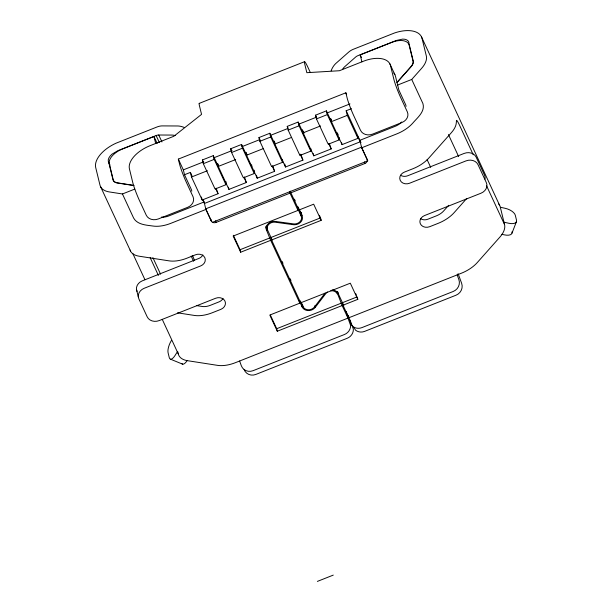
<?xml version="1.0" encoding="UTF-8"?>
<svg xmlns="http://www.w3.org/2000/svg" width="612" height="612" viewBox="0 0 612 612"><rect width="100%" height="100%" fill="white"/><g stroke="black" fill="none" stroke-linecap="round" stroke-linejoin="round"><path stroke-width="0.92" d="M397.027 82.551L411.119 66.677A11.743 6.327 -24.9 0 0 413.154 63.227L413.261 62.761A11.743 6.327 -24.9 0 0 413.238 61.001L409.007 43.636A11.942 6.434 -24.9 0 0 402.658 39.099L396.308 40.468L358.02 55.623A4.697 2.532 -24.9 0 0 355.633 57.061L344.663 66.746A14.856 10.955 -70.6 0 0 342.49 69.317M512.037 233.042L516.528 221.452M325.056 293.148L314.469 306.979A6.579 5.508 -13.7 0 1 308.326 309.771A6.579 5.508 -13.7 0 1 303.009 306.612L300.461 301.119M336.677 291.419L342.139 305.556L277.305 331.214L269.808 315.058L299.834 303.17L299.222 300.683L302.137 306.956A7.52 6.296 -13.7 0 0 308.219 310.575A7.52 6.296 -13.7 0 0 315.241 307.377L325.821 293.546A6.579 5.508 -13.7 0 1 327.481 292.008M401.709 121.979L400.73 122.981A11.743 6.327 -24.9 0 1 394.939 126.424L359.848 140.316L361.677 147.79L367.001 159.281A3.756 3.152 -13.7 0 1 364.851 163.534L290.884 192.811L298.878 210.054L313.673 204.194L321.162 220.351L271.56 239.988L300.706 302.825L350.309 283.195L357.798 299.352L343.003 305.212L348.832 317.773L351.449 325.018L352.795 326.425A9.394 8.866 -36.4 0 0 361.845 327.634L453.224 291.465A9.394 8.866 -36.4 0 0 458.893 279.638L457.179 274.887M397.157 82.176L410.897 66.7A11.743 6.327 -24.9 0 0 413.008 61.032L409.122 45.097A16.448 8.859 -24.9 0 0 391.772 42.396L360.223 54.889L361.922 61.866M397.632 85.045L411.738 79.453L421.645 68.299A25.842 13.923 -24.9 0 0 426.097 60.741L426.342 59.701A25.842 13.923 -24.9 0 0 426.296 55.83L422.066 38.472A28.297 15.246 -24.9 0 0 394.488 32.987L353.453 49.228A9.394 5.064 -24.9 0 0 348.679 52.104L335.682 63.587A14.856 10.955 -70.6 0 0 331.123 70.831M448.673 205.311L443.654 210.964A11.743 6.327 -24.9 0 1 436.41 215.837L427.857 219.218A7.283 6.097 -13.7 0 1 420.727 218.752M466.727 198.464L454.173 212.601A25.842 13.923 -24.9 0 1 438.23 223.311L429.685 226.7A7.283 6.097 -13.7 0 1 420.352 223.801A7.283 6.097 -13.7 0 1 424.521 215.569L480.956 193.231A9.394 7.872 -13.7 0 0 486.326 182.598L478.003 164.643A9.394 7.872 -13.7 0 0 465.969 160.91L409.535 183.248A7.283 6.097 -13.7 0 1 400.21 180.349A7.283 6.097 -13.7 0 1 404.371 172.117L412.916 168.736A25.842 13.923 -24.9 0 0 428.859 158.018L451.457 132.575A25.842 13.923 -24.9 0 0 456.292 122.966L456.491 120.396A14.099 1.255 68.4 0 1 459.903 125.988L473.26 154.782M199.198 103.397L304.501 61.713M175.185 135.543A14.856 9.432 33.4 0 0 172.071 135.068L158.722 135.007A4.697 2.532 -24.9 0 0 156.121 135.543L117.833 150.697L111.988 154.163A11.942 6.434 -24.9 0 0 108.775 162.478L113.006 179.844A11.743 6.327 -24.9 0 0 113.771 181.313L114.069 181.619A11.743 6.327 -24.9 0 0 117.267 182.988L134.082 185.604M157.169 143.422L153.972 136.53L122.431 149.014A16.448 8.859 -24.9 0 0 109.326 163.764L113.212 179.706A11.743 6.327 -24.9 0 0 117.473 182.85L133.294 185.306M199.619 103.566A14.229 1.27 68.4 0 0 199.42 105.647L201.547 114.375L173.831 136.277L150.024 145.702A25.842 13.923 -24.9 0 0 129.438 168.889L132.781 182.598A14.099 1.255 68.4 0 0 139.597 200.851L146.26 215.21A9.394 7.872 -13.7 0 0 158.294 218.951L187.662 207.323A9.394 7.872 -13.7 0 0 193.032 196.697L186.369 182.33A14.099 1.255 68.4 0 1 179.553 164.085L178.337 159.097L345.864 92.787L346.629 94.439M215.309 188.687A4.697 0.421 68.4 0 1 214.154 187.073L203.314 163.695L202.404 159.954L213.282 155.655L228.934 189.406L246.338 182.514L244.425 176.967M243.599 177.495A4.697 0.421 68.4 0 1 242.436 175.874L231.596 152.503L230.686 148.762L241.564 144.455L257.216 178.207L274.62 171.322L272.707 165.775M271.881 166.303A4.697 0.421 68.4 0 1 270.718 164.682L259.878 141.303L258.968 137.562L269.846 133.263L285.498 167.015L302.909 160.122L300.989 154.584M300.163 155.104A4.697 0.421 68.4 0 1 299 153.482L288.168 130.111L287.25 126.37L298.128 122.063L313.78 155.815L331.191 148.93L329.279 143.384M328.445 143.912A4.697 0.421 68.4 0 1 327.29 142.29L316.45 118.912L315.532 115.178L326.41 110.871L342.07 144.623L357.951 138.335L357.217 135.344L360.216 141.808L204.446 203.467L202.572 199.428M184.38 127.541A14.856 9.432 33.4 0 0 178.061 125.98L162.249 125.904A9.394 5.064 -24.9 0 0 157.039 126.975L116.005 143.216A28.297 15.246 -24.9 0 0 95.724 167.65L99.955 185.008A25.842 13.923 -24.9 0 0 101.63 188.236L102.296 188.917A25.842 13.923 -24.9 0 0 109.326 191.931L122.446 193.966L134.793 189.085M191.778 191.196A9.394 7.872 -13.7 0 0 191.212 189.215L184.549 174.856L183.332 169.868L203.72 161.798M213.473 157.942L232.086 150.575M241.832 146.712L259.565 139.697M270.198 135.482L287.923 128.466M298.564 124.259L316.289 117.244M326.923 113.029L349.972 103.91M203.314 163.695L214.192 159.388L213.282 155.655M231.596 152.503L242.474 148.196L241.564 144.455M259.878 141.303L270.756 136.996L269.846 133.263M288.168 130.111L299.038 125.804L298.128 122.063M316.45 118.912L327.328 114.605L326.41 110.871M184.266 174.825L190.393 172.408L191.992 175.851M357.951 138.335L347.295 115.354L346.17 110.741L351.418 108.668M216.143 188.167L218.056 193.713L202.174 200.002L191.518 177.013L207.399 170.733M235.681 159.533L218.277 166.426L217.551 163.435L218.729 165.982M263.099 148.685L246.56 155.226L245.833 152.235L247.018 154.79M291.381 137.486L274.842 144.034L274.115 141.043L274.903 142.741M320.535 125.95L303.124 132.835L302.397 129.843L303.973 133.248M347.295 115.354L331.406 121.643L330.679 118.651L331.467 120.35M215.271 188.947L226.149 184.64M243.553 177.755L254.431 173.448M271.835 166.556L282.713 162.249M300.117 155.364L310.995 151.057M328.399 144.164L339.278 139.857M161.415 217.099L162.693 217.206A11.743 6.327 -24.9 0 0 168.989 215.868L204.079 201.975L205.9 209.449L170.809 223.342A25.842 13.923 -24.9 0 1 152.908 226.027C146.207 225.078 137.386 224.78 133.607 218.025L122.446 193.966M361.677 147.79L396.767 133.898A25.842 13.923 -24.9 0 0 412.71 123.188C417.177 117.848 425.401 111.606 422.9 103.512L411.738 79.453M212.961 222.125L367.85 160.811M205.9 209.449L211.232 220.947A3.756 3.152 -13.7 0 0 216.044 222.439L290.012 193.155L289.606 191.495M266.671 230.487A7.52 6.296 -13.7 0 1 268.033 223.923A7.52 6.296 -13.7 0 1 275.385 221.429L293.523 223.893A6.579 5.508 -13.7 0 0 299.949 221.712A6.579 5.508 -13.7 0 0 301.142 215.975L297.401 207.904L298.006 210.398L233.172 236.056L240.669 252.22L270.688 240.332L266.671 230.487L265.86 227.159M240.669 252.22L240.057 249.727L270.083 237.838M319.372 215.309L320.558 217.857L270.955 237.494L271.56 239.988M277.305 331.214L276.693 328.721L341.527 303.062M357.194 296.858L342.399 302.718L343.003 305.212M317.383 581.4L333.265 575.112M196.704 305.625L202.312 306.497A11.743 6.327 -24.9 0 0 210.452 305.281L218.997 301.892A7.283 6.097 -13.7 0 0 223.013 298.373M177.541 312.824L194.371 315.44A25.842 13.923 -24.9 0 0 212.272 312.755L220.825 309.374A7.283 6.097 -13.7 0 0 224.987 301.135A7.283 6.097 -13.7 0 0 215.661 298.243L159.227 320.581A9.394 7.872 -13.7 0 1 147.194 316.84L138.87 298.885A9.394 7.872 -13.7 0 1 144.241 288.26L200.675 265.922A7.283 6.097 -13.7 0 0 204.836 257.69A7.283 6.097 -13.7 0 0 195.511 254.791L186.966 258.172A25.842 13.923 -24.9 0 1 169.065 260.857L139.131 256.206A25.842 13.923 -24.9 0 1 130.869 251.777L100.597 186.721M498.635 203.88A28.297 15.246 -24.9 0 1 500.325 207.246L505.26 208.325A9.394 4.429 21.2 0 1 515.304 215.248L516.52 220.228A9.394 4.429 21.2 0 1 508.909 223.281L503.974 222.202M501.848 234.304L504.418 234.87A9.394 4.429 21.2 0 0 512.03 231.818M170.511 359.198L182.69 364.194M421.408 36.697L499.675 205.471M486.601 185.88L504.556 224.604A25.842 13.923 -24.9 0 1 499.912 237.073L477.322 262.517A25.842 13.923 -24.9 0 1 461.379 273.227L348.832 317.773L348.228 315.287M448.42 134.541L458.633 156.565M389.867 63.832L394.862 74.61M427.115 159.648L430.703 167.382M360.223 54.889L361.424 57.474M346.17 110.741L360.958 142.634M367.452 159.962L361.524 147.171L205.747 208.83L211.683 221.62M310.276 72.392L307.897 67.259A14.229 1.27 68.4 0 0 304.722 63.969L306.849 72.69L339.423 70.732L363.237 61.307A25.842 13.923 -24.9 0 1 390.51 65.545L393.853 79.254A14.099 1.255 68.4 0 0 400.669 97.507L407.332 111.866A9.394 7.872 -13.7 0 1 401.962 122.499L372.586 134.12A9.394 7.872 -13.7 0 1 360.552 130.387L353.897 116.02A14.099 1.255 68.4 0 1 347.073 97.767L345.864 92.787M337.22 132.758L338.291 135.068M327.328 114.605L338.161 137.983A4.697 0.421 68.4 0 0 339.323 139.605L339.086 137.356M315.532 115.178L316.725 117.734M328.82 143.82L331.191 148.93M299.038 125.804L309.879 149.175A4.697 0.421 68.4 0 0 311.041 150.797L310.804 148.548M287.25 126.37L288.045 128.076M300.14 154.17L302.909 160.122M355.618 293.462L356.406 295.16M270.756 136.996L281.597 160.375A4.697 0.421 68.4 0 0 282.759 161.996L282.522 159.747M294.448 199.175L295.236 200.866M297.975 206.772L302.014 215.631A7.52 6.296 -13.7 0 1 300.653 222.187A7.52 6.296 -13.7 0 1 293.301 224.68L275.163 222.217A6.579 5.508 -13.7 0 0 268.737 224.405A6.579 5.508 -13.7 0 0 267.543 230.143L266.526 225.989M337.227 291.427L343.814 305.633M290.012 193.155L298.006 210.398M342.139 305.556L347.96 318.118L350.584 325.362L350.462 327.351A9.394 8.866 -36.4 0 1 344.441 334.519L253.062 370.688A9.394 8.866 -36.4 0 1 241.335 365.762L239.621 361.011M258.968 137.562L260.551 140.982M272.256 166.212L274.62 171.322M242.474 148.196L253.314 171.567A4.697 0.421 68.4 0 0 254.477 173.188L254.156 170.19M230.686 148.762L231.481 150.468M243.974 177.411L246.338 182.514M265.853 226.356L272.233 240.103M282.193 261.584L282.989 263.305M290.165 278.774L290.96 280.495M270.688 240.332L299.834 303.17M214.192 159.388L225.032 182.766A4.697 0.421 68.4 0 0 226.188 184.388L225.874 181.389M202.404 159.954L203.589 162.517M215.692 188.603L218.056 193.713M233.356 235.268L240.057 249.727M270.382 315.119L276.693 328.721M203.184 199.986L203.98 201.708M178.337 159.097L183.332 169.868M158.722 135.007L161.943 141.938M156.121 135.543L159.334 142.474M192.528 255.487L194.532 260.582M191.166 256.091L193.56 261.248M108.378 161.629L109.976 165.079M152.924 257.69L160.551 274.145M150.154 257.621L158.401 275.408M144.952 279.73L133.561 255.166A14.099 1.255 68.4 0 0 132.72 253.406M162.256 319.357L178.214 353.782A25.842 13.923 -24.9 0 0 187.593 360.705L217.52 365.356A25.842 13.923 -24.9 0 0 235.421 362.671L347.96 318.118L346.346 311.477M130.471 251.15L130.111 250.04M353.621 327.122L355.564 330.182A9.394 8.866 -36.4 0 0 364.614 331.39L455.986 295.221A9.394 8.866 -36.4 0 0 461.662 283.394L459.872 278.445A13.632 1.216 68.4 0 0 458.051 273.671M350.661 321.675L353.346 329.118L353.231 331.107A9.394 8.866 -36.4 0 1 347.211 338.275L255.831 374.445A9.394 8.866 -36.4 0 1 244.104 369.518M500.325 207.246L504.556 224.604M364.454 161.874L364.851 163.534M341.519 142.382L342.07 144.623M357.393 297.692L357.798 299.352M313.237 153.574L313.78 155.815M320.558 217.857L321.162 220.351M337.748 291.901L338.153 293.561A7.52 6.296 -13.7 0 0 332.079 289.95M301.203 212.31L302.014 215.631M301.142 215.975L299.926 210.987A6.579 5.508 -13.7 0 1 300.247 211.936M298.472 208.386L298.878 210.054M284.771 164.024L285.498 167.015M290.478 191.151L290.884 192.811M314.836 305.717L315.241 307.377M302.397 304.118L303.009 306.612M301.127 302.802L302.137 306.956M300.301 301.165L300.706 302.825M256.489 175.216L257.216 178.207M228.391 187.165L228.934 189.406M215.638 220.779L216.044 222.439M210.826 219.28L211.232 220.947M201.447 197.01L202.174 200.002M190.393 172.408L191.518 177.013M153.972 136.53L155.678 143.506M178.214 353.782L177.633 351.38L175.078 355.427A9.394 3.358 -67.7 0 1 169.287 357.676L168.07 352.688A9.394 3.358 -67.7 0 1 171.429 340.471M136.484 289.43L138.304 296.912M251.662 164.804L251.853 166.64M300.362 212.93A6.579 5.508 -13.7 0 1 300.255 213.932M393.822 73.088A25.842 13.923 -24.9 0 1 395.505 76.316L398.848 90.025L405.511 104.392A9.394 7.872 -13.7 0 1 406.07 106.366M400.577 175.3A7.283 6.097 -13.7 0 0 407.707 175.766L464.141 153.428A9.394 7.872 -13.7 0 1 476.174 157.169L484.505 175.124A9.394 7.872 -13.7 0 1 485.002 179.178M330.786 290.799A6.579 5.508 -13.7 0 1 337.281 293.913M137.042 291.411A9.394 7.872 -13.7 0 1 142.42 280.786L198.854 258.448A7.283 6.097 -13.7 0 0 202.863 254.929M348.832 316.901A13.632 1.216 68.4 0 1 349.215 317.865M349.965 319.793A13.632 1.216 68.4 0 1 350.316 320.742M187.257 360.414A9.394 3.358 -67.7 0 1 181.94 363.712M301.288 212.861A7.52 6.296 -13.7 0 1 300.813 215.141"/></g></svg>
